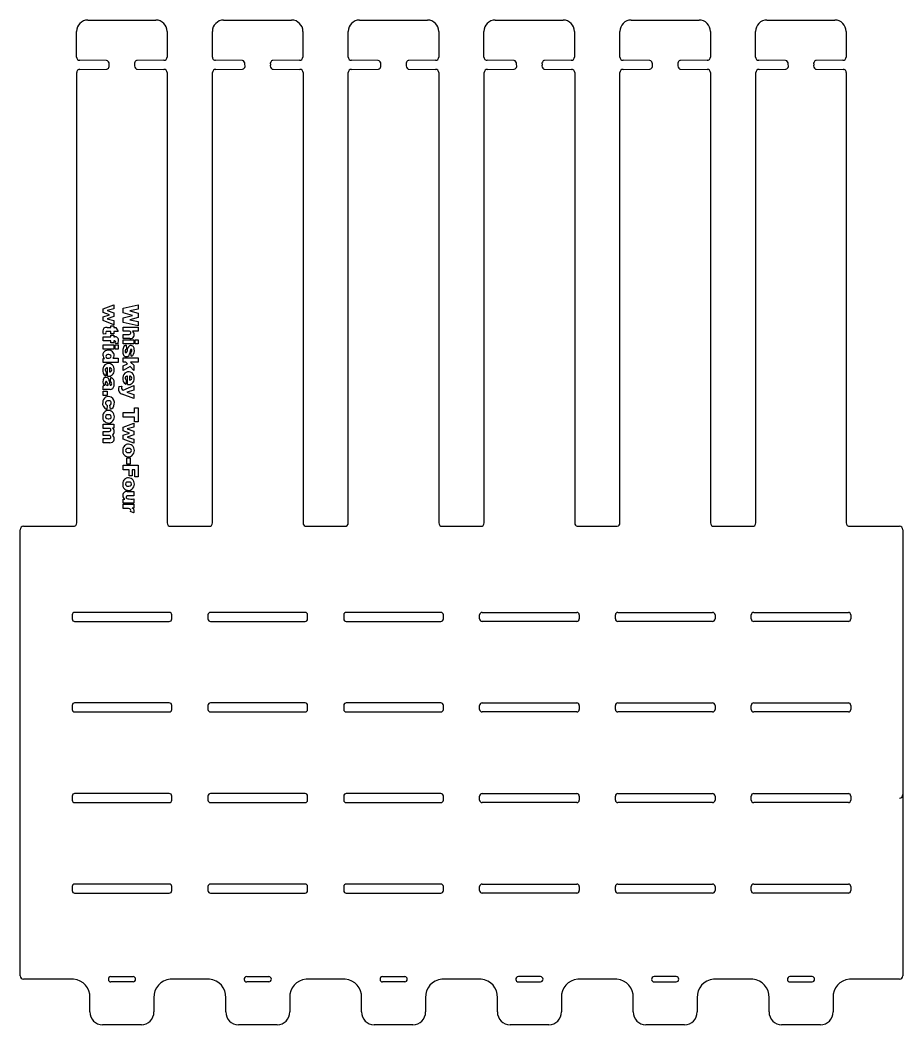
# Model space of a CAD drawing. Extents: x -43.3 to -1.6, y 5.7 to 46.2.
# Drawn here: x -24.23 to -14.48, y 5.74 to 16.84 of the extents above; entities that cross this region are included whole.
import ezdxf

# ---------------------------------------------------------------- set-up
doc = ezdxf.new("R2010")
doc.units = 0
doc.linetypes.add('0', pattern=[0])
doc.layers.add('1', color=7, linetype='0')

msp = doc.modelspace()

# ---------------------------------------------------------------- linework, layer by layer
at = {"layer": '1'}
for p, q in [((-23.485603, 16.838455), (-22.734898, 16.838455)), ((-21.985603, 16.838455), (-21.234898, 16.838455)), ((-20.485603, 16.838455), (-19.734898, 16.838455)), ((-18.985603, 16.838455), (-18.234898, 16.838455)), ((-17.485601, 16.838455), (-16.7349, 16.838455)), ((-15.985601, 16.838455), (-15.2349, 16.838455)), ((-23.61025, 16.430653), (-23.61025, 16.713806)), ((-22.61025, 16.713806), (-22.61025, 16.430653)), ((-22.110252, 16.430653), (-22.110252, 16.713806)), ((-21.110252, 16.713806), (-21.110252, 16.430653)), ((-20.610252, 16.430653), (-20.610252, 16.713806)), ((-19.610252, 16.713806), (-19.610252, 16.430653)), ((-19.110252, 16.430653), (-19.110252, 16.713806)), ((-18.110252, 16.713806), (-18.110252, 16.430653)), ((-17.61025, 16.430653), (-17.61025, 16.713806)), ((-16.61025, 16.713806), (-16.61025, 16.430653)), ((-16.11025, 16.430653), (-16.11025, 16.713806)), ((-15.11025, 16.713806), (-15.11025, 16.430653)), ((-23.278671, 16.393429), (-23.57394, 16.394344)), ((-23.248873, 16.3255), (-23.249884, 16.354641)), ((-22.646561, 16.394344), (-22.94183, 16.393429)), ((-21.778671, 16.393429), (-22.07394, 16.394344)), ((-21.748871, 16.3255), (-21.749886, 16.354641)), ((-21.146561, 16.394344), (-21.44183, 16.393429)), ((-20.278671, 16.393429), (-20.57394, 16.394344)), ((-20.248871, 16.3255), (-20.249886, 16.354641)), ((-19.646561, 16.394344), (-19.94183, 16.393429)), ((-18.778671, 16.393429), (-19.07394, 16.394344)), ((-18.748871, 16.3255), (-18.749886, 16.354641)), ((-18.146561, 16.394344), (-18.44183, 16.393429)), ((-17.278669, 16.393429), (-17.573942, 16.394344)), ((-17.248869, 16.3255), (-17.249884, 16.354641)), ((-16.646559, 16.394344), (-16.941832, 16.393429)), ((-15.778669, 16.393429), (-16.073942, 16.394344)), ((-15.748869, 16.3255), (-15.749884, 16.354641)), ((-15.146559, 16.394344), (-15.441832, 16.393429)), ((-23.608725, 11.28619), (-23.608725, 16.25819)), ((-23.572414, 16.294498), (-23.277145, 16.295414)), ((-22.947979, 16.298096), (-22.940304, 16.295414)), ((-22.940304, 16.295414), (-22.645035, 16.294498)), ((-22.608725, 16.25819), (-22.608725, 11.28619)), ((-22.108727, 11.28619), (-22.108727, 16.25819)), ((-22.072414, 16.294498), (-21.777145, 16.295414)), ((-21.447979, 16.298096), (-21.440304, 16.295414)), ((-21.440304, 16.295414), (-21.145035, 16.294498)), ((-21.108727, 16.25819), (-21.108727, 11.28619)), ((-20.608727, 11.28619), (-20.608727, 16.25819)), ((-20.572414, 16.294498), (-20.277145, 16.295414)), ((-19.947979, 16.298096), (-19.940304, 16.295414)), ((-19.940304, 16.295414), (-19.645035, 16.294498)), ((-19.608727, 16.25819), (-19.608727, 11.28619)), ((-19.108727, 11.28619), (-19.108727, 16.25819)), ((-19.072414, 16.294498), (-18.777145, 16.295414)), ((-18.447979, 16.298096), (-18.440304, 16.295414)), ((-18.440304, 16.295414), (-18.145035, 16.294498)), ((-18.108727, 16.25819), (-18.108727, 11.28619)), ((-17.608725, 11.28619), (-17.608725, 16.25819)), ((-17.572416, 16.294498), (-17.277143, 16.295414)), ((-16.947981, 16.298096), (-16.940306, 16.295414)), ((-16.940306, 16.295414), (-16.645033, 16.294498)), ((-16.608725, 16.25819), (-16.608725, 11.28619)), ((-16.108725, 11.28619), (-16.108725, 16.25819)), ((-16.072416, 16.294498), (-15.777143, 16.295414)), ((-15.447981, 16.298096), (-15.440306, 16.295414)), ((-15.440306, 16.295414), (-15.145033, 16.294498)), ((-15.108725, 16.25819), (-15.108725, 11.28619)), ((-23.317839, 13.650433), (-23.197058, 13.69524)), ((-23.317839, 13.609035), (-23.317839, 13.650433)), ((-23.197058, 13.650433), (-23.273144, 13.630985)), ((-23.197058, 13.69524), (-23.197058, 13.650433)), ((-23.096733, 13.658165), (-22.930004, 13.695244)), ((-23.096733, 13.60767), (-23.096733, 13.658165)), ((-22.930004, 13.646336), (-23.023149, 13.628708)), ((-22.930004, 13.695244), (-22.930004, 13.646336)), ((-23.245167, 13.585381), (-23.317839, 13.609035)), ((-23.317839, 13.560925), (-23.245167, 13.585381)), ((-23.317839, 13.519756), (-23.317839, 13.560925)), ((-23.273144, 13.630985), (-23.197058, 13.606419)), ((-23.197058, 13.564678), (-23.273144, 13.539204)), ((-23.273144, 13.539204), (-23.197058, 13.519756)), ((-23.197058, 13.606419), (-23.197058, 13.564678)), ((-22.99176, 13.578556), (-23.096733, 13.60767)), ((-23.096733, 13.549328), (-22.99176, 13.578556)), ((-23.096733, 13.498829), (-23.096733, 13.549328)), ((-23.023149, 13.628708), (-22.930004, 13.603004)), ((-22.930004, 13.554214), (-23.023149, 13.5284)), ((-22.930004, 13.603004), (-22.930004, 13.554214)), ((-23.197058, 13.475288), (-23.317839, 13.519756)), ((-23.273373, 13.44561), (-23.230835, 13.44561)), ((-23.230835, 13.44561), (-23.230835, 13.462669)), ((-23.230835, 13.462669), (-23.197058, 13.462669)), ((-23.197058, 13.519756), (-23.197058, 13.475288)), ((-23.197058, 13.462669), (-23.197058, 13.44561)), ((-23.197058, 13.44561), (-23.174881, 13.44561)), ((-23.174881, 13.44561), (-23.151112, 13.399208)), ((-22.930004, 13.462097), (-23.096733, 13.498829)), ((-23.096733, 13.403187), (-23.096733, 13.449478)), ((-23.096733, 13.449478), (-22.930004, 13.449478)), ((-23.023149, 13.5284), (-22.930004, 13.510773)), ((-22.930004, 13.510773), (-22.930004, 13.462097)), ((-22.930004, 13.449478), (-22.930004, 13.403187)), ((-23.317839, 13.295723), (-23.317839, 13.342121)), ((-23.317839, 13.342121), (-23.230951, 13.342121)), ((-23.284859, 13.375439), (-23.316814, 13.372028)), ((-23.286152, 13.379787), (-23.284859, 13.375439)), ((-23.230835, 13.399208), (-23.273712, 13.399208)), ((-23.230951, 13.342121), (-23.230951, 13.359409)), ((-23.230951, 13.359409), (-23.197058, 13.359409)), ((-23.230835, 13.373734), (-23.230835, 13.399208)), ((-23.197058, 13.373734), (-23.230835, 13.373734)), ((-23.151112, 13.399208), (-23.197058, 13.399208)), ((-23.197058, 13.399208), (-23.197058, 13.373734)), ((-23.197058, 13.359409), (-23.197058, 13.342121)), ((-23.197058, 13.342121), (-23.191597, 13.342121)), ((-23.096733, 13.321758), (-23.096733, 13.368275)), ((-23.096733, 13.368275), (-23.030313, 13.368275)), ((-23.019966, 13.321758), (-23.096733, 13.321758)), ((-22.930004, 13.403187), (-22.991417, 13.403187)), ((-23.230951, 13.295723), (-23.317839, 13.295723)), ((-23.317839, 13.204857), (-23.317839, 13.251144)), ((-23.317839, 13.251144), (-23.197058, 13.251144)), ((-23.197058, 13.204857), (-23.317839, 13.204857)), ((-23.230951, 13.273659), (-23.230951, 13.295723)), ((-23.197058, 13.273659), (-23.230951, 13.273659)), ((-23.197058, 13.295723), (-23.197058, 13.273659)), ((-23.197058, 13.251144), (-23.197058, 13.204857)), ((-23.182613, 13.204857), (-23.182613, 13.251144)), ((-23.182613, 13.251144), (-23.151112, 13.251144)), ((-23.151112, 13.204857), (-23.182613, 13.204857)), ((-23.179089, 13.268883), (-23.178492, 13.272831)), ((-23.151112, 13.263763), (-23.179089, 13.268883)), ((-23.151112, 13.251144), (-23.151112, 13.204857)), ((-23.096733, 13.262852), (-23.096733, 13.309139)), ((-23.096733, 13.309139), (-22.97595, 13.309139)), ((-22.97595, 13.262852), (-23.096733, 13.262852)), ((-23.063297, 13.250233), (-23.058975, 13.204288)), ((-23.009945, 13.203213), (-23.01218, 13.201694)), ((-23.007227, 13.203716), (-23.009945, 13.203213)), ((-22.97595, 13.309139), (-22.97595, 13.262852)), ((-22.961506, 13.262852), (-22.961506, 13.309139)), ((-22.961506, 13.309139), (-22.930004, 13.309139)), ((-22.930004, 13.262852), (-22.961506, 13.262852)), ((-22.930004, 13.309139), (-22.930004, 13.262852)), ((-23.317839, 13.059288), (-23.317839, 13.102619)), ((-23.317839, 13.102619), (-23.299984, 13.102619)), ((-23.258129, 13.14595), (-23.263729, 13.145725)), ((-23.263035, 13.105927), (-23.257107, 13.10569)), ((-23.252171, 13.145733), (-23.258129, 13.14595)), ((-23.257107, 13.10569), (-23.251711, 13.10593)), ((-23.208887, 13.106033), (-23.151112, 13.106033)), ((-23.151112, 13.106033), (-23.151112, 13.059288)), ((-23.096733, 13.061905), (-23.096733, 13.109215)), ((-23.096733, 13.109215), (-22.930004, 13.109215)), ((-23.005522, 13.125927), (-23.009846, 13.169827)), ((-22.930004, 13.109215), (-22.930004, 13.061901)), ((-23.151112, 13.059288), (-23.317839, 13.059288)), ((-23.268936, 12.90678), (-23.268936, 12.999588)), ((-23.246758, 12.99947), (-23.246758, 12.953865)), ((-23.065342, 13.061905), (-23.096733, 13.061905)), ((-23.096733, 13.02005), (-23.048283, 13.044502)), ((-23.096733, 12.96785), (-23.096733, 13.02005)), ((-23.018259, 13.013683), (-23.096733, 12.96785)), ((-23.048283, 13.044502), (-23.065342, 13.061905)), ((-22.97595, 12.970352), (-23.018259, 13.013683)), ((-22.930004, 13.061901), (-23.015984, 13.061901)), ((-23.015984, 13.061901), (-22.97595, 13.027328)), ((-22.97595, 13.027328), (-22.97595, 12.970352)), ((-23.282356, 12.955006), (-23.286564, 12.909397)), ((-23.236179, 12.846283), (-23.23152, 12.890522)), ((-23.047829, 12.815342), (-23.047829, 12.908146)), ((-23.025652, 12.908031), (-23.025652, 12.862427)), ((-23.317839, 12.75507), (-23.317839, 12.798515)), ((-23.238796, 12.760872), (-23.292137, 12.760872)), ((-23.285076, 12.847523), (-23.287432, 12.846809)), ((-23.282469, 12.847763), (-23.285076, 12.847523)), ((-23.2794, 12.847332), (-23.282469, 12.847763)), ((-23.143021, 12.792488), (-23.110722, 12.796127)), ((-23.096733, 12.752003), (-22.97595, 12.802723)), ((-23.061249, 12.863564), (-23.065458, 12.817959)), ((-22.97595, 12.802723), (-22.97595, 12.753819)), ((-23.317839, 12.692982), (-23.317839, 12.742455)), ((-23.317839, 12.742455), (-23.271439, 12.742455)), ((-23.271439, 12.692982), (-23.317839, 12.692982)), ((-23.271439, 12.742455), (-23.271439, 12.692982)), ((-22.97595, 12.660221), (-23.105036, 12.708099)), ((-22.97595, 12.753819), (-23.056358, 12.728912)), ((-23.056358, 12.728912), (-22.97595, 12.705826)), ((-22.97595, 12.705826), (-22.97595, 12.660221)), ((-23.270641, 12.584717), (-23.275646, 12.540703)), ((-23.23584, 12.543091), (-23.24164, 12.586651)), ((-22.971174, 12.504929), (-22.971174, 12.557472)), ((-22.971174, 12.557472), (-22.930004, 12.557472)), ((-22.930004, 12.557472), (-22.930004, 12.400864)), ((-23.257677, 12.481682), (-23.262825, 12.481503)), ((-23.262575, 12.436028), (-23.257221, 12.435848)), ((-23.252594, 12.481499), (-23.257677, 12.481682)), ((-23.257221, 12.435848), (-23.252213, 12.436031)), ((-23.096733, 12.453407), (-23.096733, 12.504929)), ((-23.096733, 12.504929), (-22.971174, 12.504929)), ((-22.971174, 12.453407), (-23.096733, 12.453407)), ((-22.971174, 12.400864), (-22.971174, 12.453407)), ((-23.317839, 12.330315), (-23.317839, 12.376717)), ((-23.317839, 12.376717), (-23.197058, 12.376717)), ((-23.256199, 12.330315), (-23.317839, 12.330315)), ((-23.251003, 12.330109), (-23.256199, 12.330315)), ((-23.197058, 12.3335), (-23.214685, 12.3335)), ((-23.197058, 12.376717), (-23.197058, 12.3335)), ((-23.096733, 12.343437), (-22.97595, 12.388245)), ((-23.096733, 12.30204), (-23.096733, 12.343437)), ((-22.97595, 12.343437), (-23.052036, 12.32399)), ((-23.052036, 12.32399), (-22.97595, 12.299423)), ((-22.97595, 12.388245), (-22.97595, 12.343437)), ((-22.930004, 12.400864), (-22.971174, 12.400864)), ((-23.317839, 12.25116), (-23.317839, 12.297558)), ((-23.317839, 12.297558), (-23.251307, 12.297558)), ((-23.255516, 12.25116), (-23.317839, 12.25116)), ((-23.317839, 12.171776), (-23.317839, 12.218178)), ((-23.317839, 12.218178), (-23.249033, 12.218178)), ((-23.25057, 12.250957), (-23.255516, 12.25116)), ((-23.024061, 12.278385), (-23.096733, 12.30204)), ((-23.096733, 12.253933), (-23.024061, 12.278385)), ((-23.096733, 12.212761), (-23.096733, 12.253933)), ((-22.97595, 12.168293), (-23.096733, 12.212761)), ((-22.97595, 12.257687), (-23.052036, 12.232208)), ((-23.052036, 12.232208), (-22.97595, 12.212761)), ((-22.97595, 12.299423), (-22.97595, 12.257687)), ((-22.97595, 12.212761), (-22.97595, 12.168293)), ((-23.24198, 12.171776), (-23.317839, 12.171776)), ((-23.036572, 12.109276), (-23.041718, 12.109089)), ((-23.031488, 12.109089), (-23.036572, 12.109276)), ((-23.053856, 11.936977), (-23.053856, 12.004307)), ((-23.053856, 12.004307), (-23.018032, 12.004307)), ((-23.04147, 12.063622), (-23.036116, 12.063442)), ((-23.036116, 12.063442), (-23.031105, 12.063622)), ((-23.018032, 12.004307), (-23.018032, 11.936977)), ((-23.096733, 11.872612), (-23.096733, 11.924362)), ((-23.096733, 11.924362), (-22.930004, 11.924362)), ((-23.02861, 11.872612), (-23.096733, 11.872612)), ((-23.018032, 11.936977), (-23.053856, 11.936977)), ((-23.02861, 11.808014), (-23.02861, 11.872612)), ((-22.96583, 11.872612), (-22.994946, 11.872612)), ((-22.994946, 11.872612), (-22.994946, 11.808014)), ((-22.96583, 11.796982), (-22.96583, 11.872612)), ((-22.930004, 11.924362), (-22.930004, 11.796982)), ((-22.994946, 11.808014), (-23.02861, 11.808014)), ((-22.930004, 11.796982), (-22.96583, 11.796982)), ((-23.036572, 11.737961), (-23.041718, 11.737778)), ((-23.04147, 11.692307), (-23.036116, 11.692131)), ((-23.031488, 11.737778), (-23.036572, 11.737961)), ((-23.036116, 11.692131), (-23.031105, 11.692307)), ((-23.096733, 11.505276), (-23.096733, 11.548492)), ((-23.096733, 11.548492), (-23.077171, 11.548492)), ((-23.052834, 11.632996), (-22.97595, 11.632996)), ((-22.97595, 11.586479), (-23.04237, 11.586479)), ((-22.97595, 11.632996), (-22.97595, 11.586479)), ((-22.97595, 11.551563), (-22.97595, 11.505276)), ((-22.97595, 11.505276), (-23.096733, 11.505276)), ((-23.096733, 11.492657), (-22.97595, 11.492661)), ((-23.096733, 11.446144), (-23.096733, 11.492657)), ((-22.97595, 11.449329), (-22.995741, 11.449329)), ((-22.97595, 11.492661), (-22.97595, 11.449329)), ((-22.979591, 11.397579), (-23.012571, 11.411911)), ((-24.233725, 6.285701), (-24.233723, 11.211704)), ((-24.19648, 11.248947), (-23.645967, 11.248947)), ((-22.571482, 11.248947), (-22.145966, 11.248947)), ((-21.07148, 11.248947), (-20.645966, 11.248947)), ((-19.57148, 11.248947), (-19.145966, 11.248947)), ((-18.079765, 11.249882), (-17.969246, 11.249187)), ((-16.571478, 11.248947), (-16.145964, 11.248947)), ((-15.071478, 11.248947), (-14.520964, 11.248947)), ((-14.483725, 11.2117), (-14.483725, 6.285701)), ((-23.658724, 10.271301), (-23.658726, 10.226593)), ((-22.586367, 10.298946), (-23.631081, 10.298943)), ((-22.558723, 10.226593), (-22.558722, 10.271301)), ((-22.158722, 10.271301), (-22.158726, 10.226593)), ((-21.086365, 10.298946), (-22.131081, 10.298943)), ((-21.058723, 10.226593), (-21.058723, 10.271301)), ((-20.658722, 10.271301), (-20.658726, 10.226593)), ((-19.586365, 10.298946), (-20.631081, 10.298943)), ((-19.558723, 10.226593), (-19.558723, 10.271301)), ((-19.158726, 10.226593), (-19.158722, 10.271301)), ((-19.131081, 10.298943), (-18.086365, 10.298946)), ((-18.058723, 10.271301), (-18.058723, 10.226593)), ((-17.65872, 10.226593), (-17.65872, 10.271301)), ((-17.631079, 10.298946), (-16.586363, 10.298946)), ((-16.558722, 10.271301), (-16.558722, 10.226593)), ((-16.15872, 10.226593), (-16.15872, 10.271301)), ((-16.131079, 10.298946), (-15.086363, 10.298946)), ((-15.058722, 10.271301), (-15.058722, 10.226593)), ((-23.631081, 10.198948), (-22.586367, 10.198952)), ((-22.131081, 10.198948), (-21.086365, 10.198948)), ((-20.631081, 10.198948), (-19.586365, 10.198948)), ((-18.086365, 10.198948), (-19.131081, 10.198948)), ((-16.586363, 10.198948), (-17.631079, 10.198948)), ((-15.086363, 10.198948), (-16.131079, 10.198948)), ((-23.658724, 9.271301), (-23.658726, 9.226593)), ((-22.586367, 9.298946), (-23.631081, 9.298943)), ((-22.558723, 9.226593), (-22.558722, 9.271301)), ((-22.158722, 9.271301), (-22.158726, 9.226593)), ((-21.086365, 9.298946), (-22.131081, 9.298943)), ((-21.058723, 9.226593), (-21.058723, 9.271301)), ((-20.658722, 9.271301), (-20.658726, 9.226593)), ((-19.586365, 9.298946), (-20.631081, 9.298943)), ((-19.558723, 9.226593), (-19.558723, 9.271301)), ((-19.158726, 9.226593), (-19.158722, 9.271301)), ((-19.131081, 9.298943), (-18.086365, 9.298946)), ((-18.058723, 9.271301), (-18.058723, 9.226593)), ((-17.65872, 9.226593), (-17.65872, 9.271301)), ((-17.631079, 9.298946), (-16.586363, 9.298946)), ((-16.558722, 9.271301), (-16.558722, 9.226593)), ((-16.15872, 9.226593), (-16.15872, 9.271301)), ((-16.131079, 9.298946), (-15.086363, 9.298946)), ((-15.058722, 9.271301), (-15.058722, 9.226593)), ((-23.631081, 9.198948), (-22.586367, 9.198952)), ((-22.131081, 9.198948), (-21.086365, 9.198948)), ((-20.631081, 9.198948), (-19.586365, 9.198948)), ((-18.086365, 9.198948), (-19.131081, 9.198948)), ((-16.586363, 9.198948), (-17.631079, 9.198948)), ((-15.086363, 9.198948), (-16.131079, 9.198948)), ((-23.658724, 8.270813), (-23.658726, 8.226105)), ((-22.586367, 8.298458), (-23.631081, 8.298454)), ((-22.558723, 8.226105), (-22.558722, 8.270813)), ((-22.158722, 8.270813), (-22.158726, 8.226105)), ((-21.086365, 8.298458), (-22.131081, 8.298454)), ((-21.058723, 8.226105), (-21.058723, 8.270813)), ((-20.658722, 8.270813), (-20.658726, 8.226105)), ((-19.586365, 8.298458), (-20.631081, 8.298454)), ((-19.558723, 8.226105), (-19.558723, 8.270813)), ((-19.158726, 8.226105), (-19.158722, 8.270813)), ((-19.131081, 8.298454), (-18.086365, 8.298458)), ((-18.058723, 8.270813), (-18.058723, 8.226105)), ((-17.65872, 8.226105), (-17.65872, 8.270813)), ((-17.631079, 8.298458), (-16.586363, 8.298458)), ((-16.558722, 8.270813), (-16.558722, 8.226105)), ((-16.15872, 8.226105), (-16.15872, 8.270813)), ((-16.131079, 8.298458), (-15.086363, 8.298458)), ((-15.058722, 8.270813), (-15.058722, 8.226105)), ((-23.631081, 8.19846), (-22.586367, 8.198463)), ((-22.131081, 8.19846), (-21.086365, 8.19846)), ((-20.631081, 8.19846), (-19.586365, 8.19846)), ((-18.086365, 8.19846), (-19.131081, 8.19846)), ((-16.586363, 8.19846), (-17.631079, 8.19846)), ((-15.086363, 8.19846), (-16.131079, 8.19846)), ((-23.658724, 7.270813), (-23.658726, 7.226104)), ((-22.586367, 7.298458), (-23.631081, 7.298454)), ((-22.558723, 7.226104), (-22.558722, 7.270813)), ((-22.158722, 7.270813), (-22.158726, 7.226104)), ((-21.086365, 7.298458), (-22.131081, 7.298454)), ((-21.058723, 7.226104), (-21.058723, 7.270813)), ((-20.658722, 7.270813), (-20.658726, 7.226104)), ((-19.586365, 7.298458), (-20.631081, 7.298454)), ((-19.558723, 7.226104), (-19.558723, 7.270813)), ((-19.158726, 7.226104), (-19.158722, 7.270813)), ((-19.131081, 7.298454), (-18.086365, 7.298458)), ((-18.058723, 7.270813), (-18.058723, 7.226104)), ((-17.65872, 7.226104), (-17.65872, 7.270813)), ((-17.631079, 7.298458), (-16.586363, 7.298458)), ((-16.558722, 7.270813), (-16.558722, 7.226104)), ((-16.15872, 7.226104), (-16.15872, 7.270813)), ((-16.131079, 7.298458), (-15.086363, 7.298458)), ((-15.058722, 7.270813), (-15.058722, 7.226104)), ((-23.631081, 7.198459), (-22.586367, 7.198463)), ((-22.131081, 7.198459), (-21.086365, 7.198459)), ((-20.631081, 7.198459), (-19.586365, 7.198459)), ((-18.086365, 7.198459), (-19.131081, 7.198459)), ((-16.586363, 7.198459), (-17.631079, 7.198459)), ((-15.086363, 7.198459), (-16.131079, 7.198459)), ((-23.642527, 6.248458), (-24.196478, 6.248458)), ((-23.231039, 6.278457), (-22.98612, 6.278457)), ((-22.98612, 6.218456), (-23.231039, 6.218456)), ((-22.142525, 6.248458), (-22.574921, 6.248458)), ((-21.731041, 6.278457), (-21.486122, 6.278457)), ((-21.486122, 6.218456), (-21.731041, 6.218456)), ((-20.642525, 6.248458), (-21.074921, 6.248458)), ((-20.231041, 6.278457), (-19.986122, 6.278457)), ((-19.986122, 6.218456), (-20.231041, 6.218456)), ((-19.142525, 6.248458), (-19.574921, 6.248458)), ((-18.486122, 6.278457), (-18.731041, 6.278457)), ((-18.731041, 6.218456), (-18.486122, 6.218456)), ((-17.642523, 6.248458), (-18.074921, 6.248458)), ((-16.98612, 6.278457), (-17.231039, 6.278457)), ((-17.231039, 6.218456), (-16.98612, 6.218456)), ((-16.142523, 6.248458), (-16.574919, 6.248458)), ((-15.48612, 6.278457), (-15.731039, 6.278457)), ((-15.731039, 6.218456), (-15.48612, 6.218456)), ((-14.520964, 6.248458), (-15.074919, 6.248458)), ((-23.462254, 5.886718), (-23.462254, 6.0428)), ((-22.755194, 6.0428), (-22.755194, 5.886718)), ((-21.962254, 5.886718), (-21.962254, 6.0428)), ((-21.255196, 6.0428), (-21.255196, 5.886718)), ((-20.462254, 5.886718), (-20.462254, 6.0428)), ((-19.755196, 6.0428), (-19.755196, 5.886718)), ((-18.962254, 5.886718), (-18.962254, 6.0428)), ((-18.255196, 6.0428), (-18.255196, 5.886718)), ((-17.462255, 5.886718), (-17.462255, 6.0428)), ((-16.755194, 6.0428), (-16.755194, 5.886718)), ((-15.962255, 5.886718), (-15.962255, 6.0428)), ((-15.255194, 6.0428), (-15.255194, 5.886718)), ((-22.894638, 5.7439), (-23.322809, 5.7439)), ((-21.394638, 5.7439), (-21.822807, 5.7439)), ((-19.894638, 5.7439), (-20.322807, 5.7439)), ((-18.394638, 5.7439), (-18.822807, 5.7439)), ((-16.894636, 5.7439), (-17.322805, 5.7439)), ((-15.394636, 5.7439), (-15.822805, 5.7439))]:
    msp.add_line(p, q, dxfattribs=at)
for centre, radius, start, end in [((-23.4856, 16.713804), 0.124651, 90.001751, 179.999118), ((-22.734901, 16.713804), 0.124651, 0.000877, 89.998244), ((-21.985598, 16.7138), 0.124655, 90.002628, 179.997365), ((-21.2349, 16.713808), 0.124647, -0.000877, 89.999121), ((-20.485598, 16.7138), 0.124655, 90.002628, 179.997365), ((-19.7349, 16.713808), 0.124647, -0.000877, 89.999121), ((-18.985598, 16.7138), 0.124655, 90.002628, 179.997365), ((-18.2349, 16.713808), 0.124647, -0.000877, 89.999121), ((-17.485603, 16.713808), 0.124647, 89.999121, -179.999118), ((-16.734898, 16.713808), 0.124647, -0.000877, 90.000874), ((-15.985602, 16.713808), 0.124648, 89.999559, -179.999118), ((-15.234899, 16.713808), 0.124647, -0.000877, 90.000436), ((-23.573933, 16.430662), 0.036318, -179.98495, -90.012034), ((-22.646555, 16.430649), 0.036304, -90.009028, 0.00602), ((-22.073933, 16.430664), 0.03632, -179.981941, -90.012033), ((-21.146553, 16.430645), 0.036301, -90.012039, 0.012042), ((-20.573933, 16.430664), 0.03632, -179.981941, -90.012033), ((-19.646553, 16.430645), 0.036301, -90.012039, 0.012042), ((-19.073933, 16.430664), 0.03632, -179.981941, -90.012033), ((-18.146553, 16.430645), 0.036301, -90.012039, 0.012042), ((-17.573936, 16.430658), 0.036314, -179.990967, -90.009026), ((-16.646551, 16.430645), 0.036301, -90.012039, 0.012042), ((-16.073936, 16.430658), 0.036314, -179.990967, -90.009026), ((-15.146551, 16.430645), 0.036301, -90.012039, 0.012042), ((-23.287539, 16.356771), 0.037715, -3.238336, 76.40159), ((-23.286011, 16.332073), 0.037716, -76.405088, -10.036347), ((-22.932964, 16.35677), 0.037716, 103.594907, -163.488637), ((-22.927086, 16.335949), 0.043236, 166.489122, -118.896499), ((-21.787537, 16.356773), 0.037711, -3.241556, 76.403726), ((-21.786015, 16.332077), 0.037721, -76.400818, -10.040538), ((-21.432966, 16.356771), 0.037714, 103.592772, -163.484212), ((-21.427082, 16.335949), 0.043238, 166.489713, -118.900925), ((-20.287537, 16.356773), 0.037711, -3.241556, 76.403726), ((-20.286015, 16.332077), 0.037721, -76.400818, -10.040538), ((-19.932966, 16.356771), 0.037714, 103.592772, -163.484212), ((-19.927082, 16.335949), 0.043238, 166.489713, -118.900925), ((-18.787537, 16.356773), 0.037711, -3.241556, 76.403726), ((-18.786015, 16.332077), 0.037721, -76.400818, -10.040538), ((-18.432966, 16.356771), 0.037714, 103.592772, -163.484212), ((-18.427082, 16.335949), 0.043238, 166.489713, -118.900925), ((-17.287546, 16.356766), 0.037722, -3.229004, 76.389555), ((-17.286013, 16.332077), 0.037721, -76.400818, -10.040538), ((-16.93297, 16.356775), 0.03771, 103.591317, -163.476184), ((-16.927074, 16.335949), 0.043244, 166.491484, -118.911987), ((-15.787546, 16.356766), 0.037722, -3.229004, 76.389555), ((-15.786012, 16.332077), 0.03772, -76.402226, -10.04079), ((-15.432971, 16.356775), 0.037709, 103.589909, -163.475771), ((-15.427074, 16.335949), 0.043244, 166.491484, -118.911987), ((-23.572407, 16.258181), 0.036318, 90.012034, 179.98495), ((-22.645029, 16.258194), 0.036304, -0.00602, 90.009028), ((-22.072405, 16.258177), 0.036322, 90.015041, 179.978934), ((-21.145027, 16.258198), 0.036301, -0.012042, 90.012039), ((-20.572405, 16.258177), 0.036322, 90.015041, 179.978934), ((-19.645027, 16.258198), 0.036301, -0.012042, 90.012039), ((-19.072405, 16.258177), 0.036322, 90.015041, 179.978934), ((-18.145027, 16.258198), 0.036301, -0.012042, 90.012039), ((-17.572403, 16.258177), 0.036322, 90.021059, 179.978934), ((-16.645031, 16.258192), 0.036306, -0.00301, 90.003008), ((-16.072403, 16.258177), 0.036322, 90.021059, 179.978934), ((-15.145031, 16.258192), 0.036306, -0.00301, 90.003008), ((-23.249203, 13.397525), 0.072258, 146.061814, -159.337919), ((-23.28002, 13.389792), 0.056212, 83.20884, 121.215981), ((-23.277252, 13.387779), 0.011965, 72.789823, -138.06913), ((-23.18437, 13.305295), 0.037529, -16.288392, 101.102909), ((-23.065622, 13.095135), 0.309619, 82.863424, 95.766854), ((-23.026487, 13.385104), 0.017259, -102.808333, 92.222914), ((-23.017189, 13.379826), 0.058134, -92.738111, -64.623779), ((-23.021545, 13.365581), 0.048187, -52.598722, 51.299813), ((-23.191626, 13.281154), 0.015549, -32.361495, 110.44787), ((-23.498625, 13.310366), 0.350624, -7.637916, -2.549461), ((-23.007277, 13.185515), 0.093522, 144.023353, -165.122284), ((-23.054209, 13.207299), 0.043885, 101.952397, 130.928117), ((-23.052383, 13.18345), 0.021856, 107.55342, -118.581326), ((-22.979574, 13.186836), 0.071942, 131.158199, -177.279898), ((-23.010775, 13.208119), 0.036632, -5.157561, 116.154799), ((-23.016544, 13.18739), 0.018798, -69.123809, 60.291174), ((-23.048677, 13.184437), 0.077133, -40.155322, 15.328061), ((-23.272253, 13.14218), 0.048312, 93.487932, -125.028986), ((-23.266535, 13.125771), 0.020151, 81.996444, -79.997359), ((-23.254807, 13.128715), 0.064972, 27.646791, 108.285752), ((-23.24913, 13.125866), 0.020102, -97.375857, 98.699041), ((-23.243692, 13.141397), 0.049618, -45.45554, 20.610952), ((-23.059443, 13.160856), 0.038225, 179.030766, -38.862959), ((-23.068106, 13.180367), 0.016951, -71.907548, 10.384419), ((-23.47312, 13.291345), 0.469577, -19.205839, -11.006301), ((-23.025383, 13.180305), 0.057892, -69.935769, -51.9823), ((-23.25411, 12.969061), 0.067919, 167.543265, -118.543553), ((-23.256887, 12.98326), 0.063544, -10.89592, 179.593265), ((-23.269369, 12.975407), 0.024185, 88.974224, -122.480546), ((-23.244635, 12.97667), 0.022904, -95.318189, 95.318631), ((-23.256683, 12.847312), 0.063781, 142.223668, -136.638857), ((-23.285063, 12.859042), 0.035113, -4.490964, 128.862493), ((-23.256399, 12.967524), 0.062024, -101.6617, 3.443128), ((-23.240894, 12.84475), 0.046725, -8.101822, 78.426093), ((-23.033005, 12.877623), 0.067919, 167.543265, -118.543553), ((-23.035782, 12.891819), 0.063545, -10.896764, 179.590685), ((-23.048262, 12.883965), 0.024185, 88.974224, -122.480546), ((-23.035292, 12.876084), 0.062023, -101.661878, 3.440595), ((-23.023531, 12.885226), 0.022898, -95.314764, 95.314322), ((-23.29509, 12.714126), 0.046839, 86.385896, 119.05698), ((-23.300369, 12.771251), 0.032381, 94.757333, 122.649144), ((-23.268959, 12.829792), 0.025116, 137.348156, -70.363736), ((-23.331242, 12.798647), 0.071118, 6.045602, 43.201434), ((-23.000971, 12.893402), 0.251836, -171.526284, -159.72563), ((-23.239552, 12.812978), 0.052111, -89.169515, -56.988131), ((-23.23592, 12.82193), 0.015845, -94.646794, 31.654489), ((-23.239893, 12.829192), 0.01749, 3.454338, 77.740932), ((-23.276379, 12.821347), 0.083453, -38.602646, 11.626202), ((-23.095512, 12.759058), 0.051845, 162.912299, -100.58482), ((-22.710474, 12.734579), 0.436406, 172.374622, 174.778859), ((-23.08507, 12.779977), 0.030313, 147.805448, -112.633589), ((-23.258097, 12.620141), 0.062204, 59.972267, -178.734088), ((-23.261919, 12.614124), 0.069326, -15.105664, 59.725633), ((-23.258312, 12.602408), 0.064094, 165.213171, -105.690811), ((-23.264219, 12.60934), 0.025447, 78.779763, -104.61798), ((-23.251646, 12.610035), 0.025435, -66.834129, 107.437582), ((-23.250282, 12.596469), 0.055297, -74.860058, -0.425891), ((-23.258217, 12.452865), 0.063501, 168.023633, -8.205185), ((-23.258387, 12.466138), 0.061949, 89.44783, -179.910909), ((-23.266275, 12.458744), 0.023019, 81.379087, -80.749962), ((-23.258434, 12.46235), 0.065737, -16.388742, 89.438088), ((-23.249138, 12.458794), 0.022969, -97.692736, 98.653562), ((-23.246834, 12.313793), 0.01684, -105.402528, 104.335293), ((-23.242052, 12.294319), 0.047792, -55.0668, 55.0668), ((-23.247141, 12.234692), 0.016622, -96.536223, 101.905584), ((-23.242853, 12.215816), 0.048371, -52.68638, 54.382742), ((-23.238995, 12.23197), 0.060268, -92.83895, -65.007533), ((-23.037111, 12.080459), 0.0635, 168.027, -8.208838), ((-23.03727, 12.093716), 0.061961, 89.456759, -179.92239), ((-23.045174, 12.086333), 0.023017, 81.363936, -80.738681), ((-23.037319, 12.089945), 0.065731, -16.394606, 89.444698), ((-23.02803, 12.086384), 0.022969, -97.692736, 98.658265), ((-23.037279, 11.722415), 0.061951, 89.447847, -179.912675), ((-23.037319, 11.718634), 0.065731, -16.394606, 89.444698), ((-23.037111, 11.709144), 0.063501, 168.023633, -8.205185), ((-23.04517, 11.715024), 0.023014, 81.372612, -80.748817), ((-23.028032, 11.715069), 0.022969, -97.688021, 98.653562), ((-23.0508, 11.589153), 0.048463, 127.788157, -122.965821), ((-23.055607, 11.575047), 0.058014, 87.260023, 115.402844), ((-23.046295, 11.569664), 0.017267, 76.860223, -87.828536), ((-23.007088, 11.857059), 0.307079, -97.212414, -84.180267), ((-23.073679, 11.072264), 0.37459, 84.03804, 93.528489), ((-23.030388, 11.423841), 0.021442, -33.805274, 101.796251), ((-23.005154, 11.417995), 0.032716, -38.611813, 73.279638), ((-24.196482, 11.211707), 0.037241, 89.997063, -179.995593), ((-23.645967, 11.286191), 0.037244, -89.999997, -0.001467), ((-22.571482, 11.286191), 0.037243, -179.998528, -89.999997), ((-22.145969, 11.286191), 0.037244, -89.994129, -0.001467), ((-21.071484, 11.286191), 0.037243, -179.998528, -89.994129), ((-20.645969, 11.286191), 0.037244, -89.994129, -0.001467), ((-19.571484, 11.286191), 0.037243, -179.998528, -89.994129), ((-19.145969, 11.286191), 0.037244, -89.994129, -0.001467), ((-18.071487, 11.286189), 0.037239, 179.998528, -102.843611), ((-17.858572, 37.568501), 26.319546, -90.240927, -89.519122), ((-17.645967, 11.286191), 0.037243, -77.139871, -0.001467), ((-16.571482, 11.286191), 0.037243, -179.998528, -89.994129), ((-16.145967, 11.286191), 0.037244, -89.994129, -0.001467), ((-15.071481, 11.286191), 0.037244, -179.998528, -89.995596), ((-14.520968, 11.211703), 0.037244, -0.004401, 89.992662), ((-23.631079, 10.226595), 0.027647, -179.996042, -90.00395), ((-23.631081, 10.271299), 0.027643, 89.999997, 179.996042), ((-22.586365, 10.226593), 0.027641, -90.003951, 0), ((-22.586372, 10.271296), 0.027651, 0.011857, 89.988141), ((-22.131075, 10.226599), 0.027651, -179.988138, -90.011854), ((-22.131084, 10.271305), 0.027637, 89.992089, -179.992087), ((-21.086367, 10.271303), 0.027643, -0.003953, 89.996044), ((-21.086367, 10.226591), 0.027643, -89.996044, 0.003953), ((-20.631075, 10.226599), 0.027651, -179.988138, -90.011854), ((-20.631084, 10.271305), 0.027637, 89.992089, -179.992087), ((-19.586367, 10.271303), 0.027643, -0.003953, 89.996044), ((-19.586367, 10.226591), 0.027643, -89.996044, 0.003953), ((-19.131075, 10.226599), 0.027651, -179.988138, -90.011854), ((-19.131084, 10.271305), 0.027637, 89.992089, -179.992087), ((-18.086367, 10.271303), 0.027643, -0.003953, 89.996044), ((-18.086367, 10.226591), 0.027643, -89.996044, 0.003953), ((-17.631077, 10.271303), 0.027643, 90.003951, -179.996042), ((-17.631077, 10.226591), 0.027643, 179.996042, -90.003951), ((-16.586365, 10.271303), 0.027643, -0.003953, 89.996044), ((-16.586365, 10.226591), 0.027643, -89.996044, 0.003953), ((-16.131077, 10.271303), 0.027643, 90.003951, -179.996042), ((-16.131077, 10.226591), 0.027643, 179.996042, -90.003951), ((-15.086378, 10.27129), 0.027657, 0.023709, 89.968386), ((-15.086366, 10.226592), 0.027644, -89.994068, 0.001977), ((-23.631079, 9.226595), 0.027647, -179.996042, -90.00395), ((-23.631081, 9.271299), 0.027643, 89.999997, 179.996042), ((-22.586365, 9.226593), 0.027641, -90.003951, 0), ((-22.586372, 9.271296), 0.027651, 0.011857, 89.988141), ((-22.131075, 9.226599), 0.027651, -179.988138, -90.011854), ((-22.131084, 9.271305), 0.027637, 89.992089, -179.992087), ((-21.086367, 9.271303), 0.027643, -0.003953, 89.996044), ((-21.086367, 9.226591), 0.027643, -89.996044, 0.003953), ((-20.631075, 9.226599), 0.027651, -179.988138, -90.011854), ((-20.631084, 9.271305), 0.027637, 89.992089, -179.992087), ((-19.586367, 9.271303), 0.027643, -0.003953, 89.996044), ((-19.586367, 9.226591), 0.027643, -89.996044, 0.003953), ((-19.131075, 9.226599), 0.027651, -179.988138, -90.011854), ((-19.131084, 9.271305), 0.027637, 89.992089, -179.992087), ((-18.086367, 9.271303), 0.027643, -0.003953, 89.996044), ((-18.086367, 9.226591), 0.027643, -89.996044, 0.003953), ((-17.631077, 9.271303), 0.027643, 90.003951, -179.996042), ((-17.631077, 9.226591), 0.027643, 179.996042, -90.003951), ((-16.586365, 9.271303), 0.027643, -0.003953, 89.996044), ((-16.586365, 9.226591), 0.027643, -89.996044, 0.003953), ((-16.131077, 9.271303), 0.027643, 90.003951, -179.996042), ((-16.131077, 9.226591), 0.027643, 179.996042, -90.003951), ((-15.086378, 9.27129), 0.027657, 0.023709, 89.968386), ((-15.086366, 9.226592), 0.027644, -89.994068, 0.001977), ((-23.631079, 8.226107), 0.027647, -179.996042, -90.00395), ((-23.631081, 8.270811), 0.027643, 89.999997, 179.996042), ((-22.586365, 8.226105), 0.027641, -90.003951, 0), ((-22.586372, 8.270807), 0.027651, 0.011857, 89.988141), ((-22.131075, 8.22611), 0.027651, -179.988138, -90.011854), ((-22.131084, 8.270817), 0.027637, 89.992089, -179.992087), ((-21.086367, 8.270815), 0.027643, -0.003953, 89.996044), ((-21.086367, 8.226103), 0.027643, -89.996044, 0.003953), ((-20.631075, 8.22611), 0.027651, -179.988138, -90.011854), ((-20.631084, 8.270817), 0.027637, 89.992089, -179.992087), ((-19.586367, 8.270815), 0.027643, -0.003953, 89.996044), ((-19.586367, 8.226103), 0.027643, -89.996044, 0.003953), ((-19.131075, 8.22611), 0.027651, -179.988138, -90.011854), ((-19.131084, 8.270817), 0.027637, 89.992089, -179.992087), ((-18.086367, 8.270815), 0.027643, -0.003953, 89.996044), ((-18.086367, 8.226103), 0.027643, -89.996044, 0.003953), ((-17.631077, 8.270815), 0.027643, 90.003951, -179.996042), ((-17.631077, 8.226103), 0.027643, 179.996042, -90.003951), ((-16.586365, 8.270815), 0.027643, -0.003953, 89.996044), ((-16.586365, 8.226103), 0.027643, -89.996044, 0.003953), ((-16.131077, 8.270815), 0.027643, 90.003951, -179.996042), ((-16.131077, 8.226103), 0.027643, 179.996042, -90.003951), ((-15.086378, 8.270802), 0.027657, 0.023709, 89.968386), ((-15.086366, 8.226104), 0.027644, -89.994068, 0.001977), ((-14.520968, 8.286191), 0.037244, -89.992662, -0.001467), ((-23.631079, 7.226106), 0.027647, -179.996042, -90.00395), ((-23.631081, 7.27081), 0.027644, 89.999997, 179.995053), ((-22.586365, 7.226104), 0.027641, -90.003951, 0.000988), ((-22.586372, 7.270807), 0.027651, 0.010869, 89.988141), ((-22.131075, 7.22611), 0.027651, -179.989126, -90.011854), ((-22.131084, 7.270816), 0.027637, 89.992089, -179.992087), ((-21.086367, 7.270814), 0.027643, -0.002965, 89.996044), ((-21.086367, 7.226103), 0.027644, -89.996044, 0.002965), ((-20.631075, 7.22611), 0.027651, -179.989126, -90.011854), ((-20.631084, 7.270816), 0.027637, 89.992089, -179.992087), ((-19.586367, 7.270814), 0.027643, -0.002965, 89.996044), ((-19.586367, 7.226103), 0.027644, -89.996044, 0.002965), ((-19.131075, 7.22611), 0.02765, -179.989126, -90.011854), ((-19.131084, 7.270816), 0.027637, 89.992089, -179.992087), ((-18.086367, 7.270814), 0.027644, -0.002965, 89.996044), ((-18.086367, 7.226103), 0.027643, -89.996044, 0.002965), ((-17.631077, 7.226103), 0.027644, 179.99703, -90.003951), ((-17.631077, 7.270814), 0.027643, 90.003951, -179.99703), ((-16.586365, 7.270814), 0.027644, -0.002965, 89.996044), ((-16.586365, 7.226103), 0.027643, -89.996044, 0.002965), ((-16.131077, 7.226103), 0.027644, 179.99703, -90.003951), ((-16.131077, 7.270814), 0.027643, 90.003951, -179.99703), ((-15.086378, 7.270801), 0.027657, 0.023709, 89.968386), ((-15.086366, 7.226103), 0.027644, -89.994068, 0.001977), ((-24.196478, 6.285705), 0.037247, -179.994127, -89.999997), ((-23.658766, 6.052384), 0.196746, -2.791978, 85.265486), ((-23.230618, 6.250186), 0.028274, 90.85423, -171.473052), ((-23.231043, 6.245992), 0.027536, 179.996026, -89.99206), ((-22.988579, 6.248457), 0.030101, -85.315121, 85.314973), ((-22.558683, 6.052386), 0.196744, 94.734002, -177.207435), ((-22.158766, 6.052384), 0.196746, -2.791978, 85.264932), ((-21.730621, 6.25019), 0.028271, 90.850465, -171.465216), ((-21.731039, 6.245996), 0.02754, -179.997019, -90.003966), ((-21.488581, 6.248457), 0.030101, -85.315121, 85.314973), ((-21.058681, 6.052382), 0.196747, 94.734475, -177.20846), ((-20.658766, 6.052384), 0.196746, -2.791978, 85.264932), ((-20.230621, 6.25019), 0.028271, 90.850465, -171.465216), ((-20.231039, 6.245996), 0.02754, -179.997019, -90.003966), ((-19.988581, 6.248457), 0.030101, -85.315121, 85.314973), ((-19.558681, 6.052382), 0.196747, 94.734475, -177.20846), ((-19.158766, 6.052384), 0.196746, -2.791978, 85.264932), ((-18.730801, 6.250342), 0.028116, 90.489743, -171.104455), ((-18.731039, 6.245996), 0.02754, -179.997019, -90.003966), ((-18.488581, 6.248456), 0.030101, -85.314973, 85.315121), ((-18.058681, 6.052382), 0.196747, 94.734475, -177.20846), ((-17.658768, 6.052384), 0.196746, -2.791978, 85.263825), ((-17.230808, 6.250347), 0.028111, 90.470389, -171.09305), ((-17.231049, 6.245989), 0.027533, 179.98908, -89.980152), ((-16.988579, 6.248456), 0.030101, -85.314973, 85.315121), ((-16.55868, 6.052382), 0.196747, 94.734475, -177.20846), ((-16.158768, 6.052384), 0.196746, -2.791978, 85.263825), ((-15.730809, 6.250347), 0.028111, 90.468453, -171.091789), ((-15.731048, 6.245989), 0.027534, 179.990072, -89.982137), ((-15.488579, 6.248456), 0.030101, -85.314973, 85.315121), ((-15.058681, 6.052383), 0.196747, 94.73421, -177.208308), ((-14.520968, 6.285702), 0.037244, -89.992662, -0.001467), ((-23.319695, 5.886425), 0.142559, 179.882133, -91.251922), ((-22.897751, 5.886423), 0.142557, -88.748819, 0.118821), ((-21.819698, 5.886422), 0.142556, 179.880789, -91.249652), ((-21.397749, 5.886419), 0.142554, -88.749556, 0.120166), ((-20.319698, 5.886422), 0.142556, 179.880789, -91.249652), ((-19.897749, 5.886419), 0.142554, -88.749556, 0.120166), ((-18.819698, 5.886422), 0.142556, 179.880789, -91.249652), ((-18.397749, 5.886419), 0.142554, -88.749556, 0.120166), ((-17.319695, 5.886427), 0.142562, 179.883093, -91.250368), ((-16.897747, 5.886419), 0.142554, -88.749556, 0.120166), ((-15.819694, 5.886428), 0.142562, 179.883286, -91.250747), ((-15.397746, 5.886419), 0.142553, -88.749935, 0.120359)]:
    msp.add_arc(centre, radius, start, end, dxfattribs=at)

doc.saveas('drawing.dxf')
